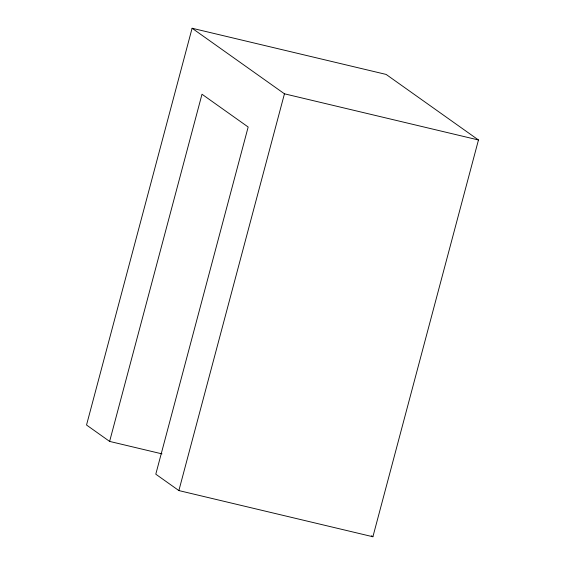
<?xml version="1.0" encoding="UTF-8"?>
<svg xmlns="http://www.w3.org/2000/svg" width="565" height="565" viewBox="0 0 565 565"><rect width="100%" height="100%" fill="white"/><g stroke="black" fill="none" stroke-linecap="round" stroke-linejoin="round"><path stroke-width="0.85" d="M109.617 441.413L201.995 94.235L248.162 127.012L155.792 474.19L178.872 490.575L372.9 536.75L478.47 139.979L386.128 74.425L192.1 28.25L86.53 425.021L109.617 441.413L161.986 453.872M178.872 490.575L284.449 93.804L192.1 28.25M284.449 93.804L478.47 139.979M371.502 535.754L372.9 536.75"/></g></svg>
